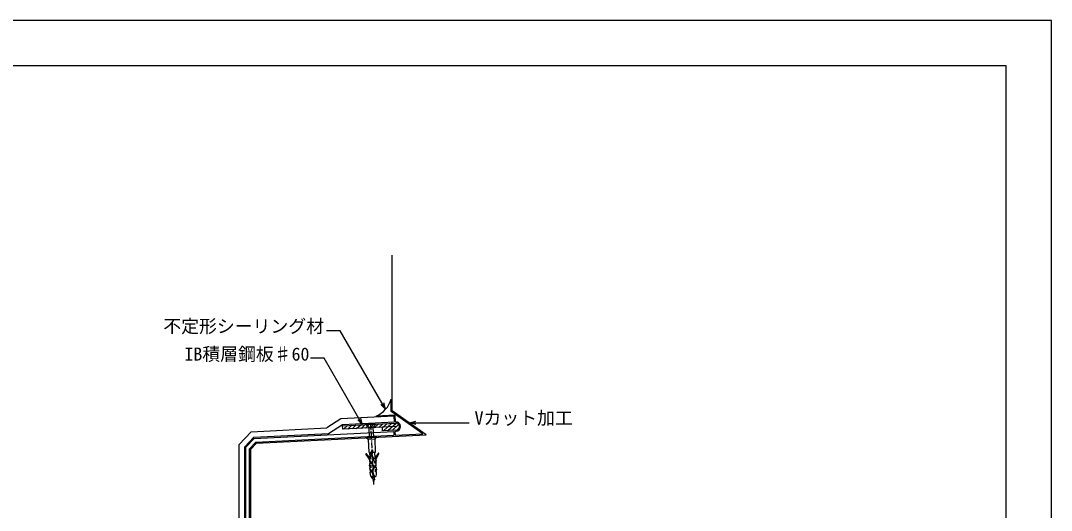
# Model space of a CAD drawing. Units: millimetres on the paper, with parts at other scales. Extents: x -210 to 1470, y -148 to 1040.
# Drawn here: x 561 to 1470, y 607 to 1040 of the extents above; entities that cross this region are included whole.
import ezdxf
from ezdxf.enums import TextEntityAlignment as Align

# ---------------------------------------------------------------- set-up
doc = ezdxf.new("R2010")
doc.units = ezdxf.units.MM
doc.linetypes.add('CHAIN1', pattern=[8, 5, -1, 1, -1])
for name, color, linetype in [('0-1_IBｼｰﾄ', 7, 'Continuous'), ('0-3_シーリング(IBｼﾘｺｰﾝ)', 7, 'Continuous'), ('0-4_中心線', 1, 'CHAIN1'), ('0-6_図面枠', 7, 'Continuous'), ('0-7_寸法線', 7, 'Continuous'), ('0-8_文字', 5, 'Continuous'), ('0-B_緩衝フォーム', 7, 'Continuous'), ('0-D_躯体', 7, 'Continuous'), ('0-E_輪郭線', 2, 'Continuous'), ('0-F_部材(積層鋼板)', 4, 'Continuous'), ('1-0_部材(ﾋﾞｽ類)', 7, 'Continuous')]:
    doc.layers.add(name, color=color, linetype=linetype)
doc.styles.add('MS Gothic', font='')
doc.styles.get('MS Gothic').set_extended_font_data('MS Gothic')

msp = doc.modelspace()

# ---------------------------------------------------------------- linework, layer by layer
at = {"layer": '0-1_IBｼｰﾄ'}
for p, q in [((890.486, 685.214), (890.236, 690.208)), ((764.147, 676.561), (753.46, 665.327)), ((764.147, 676.561), (830.802, 679.894)), ((766.392, 671.667), (832.39, 674.967)), ((753.46, 255.721), (753.46, 665.327)), ((766.392, 671.667), (758.46, 663.329)), ((758.46, 253.901), (758.46, 663.329))]:
    msp.add_line(p, q, dxfattribs=at)
for points in [[(890.236, 690.208), (843.122, 687.852), (830.802, 679.894)], [(832.39, 674.967), (844.71, 682.925), (890.486, 685.214)]]:
    msp.add_lwpolyline(points, dxfattribs=at)
at = {"layer": '0-3_シーリング(IBｼﾘｺｰﾝ)'}
for p, q in [((891.185, 691.257), (874.271, 690.411)), ((891.485, 685.264), (891.185, 691.257)), ((890.902, 676.891), (891.901, 676.941)), ((890.902, 676.891), (891.069, 673.562)), ((891.069, 673.562), (915.607, 674.789))]:
    msp.add_line(p, q, dxfattribs=at)
msp.add_lwpolyline([(915.607, 674.789), (887.607, 694.395), (887.607, 705.405)], dxfattribs=at)
for centre, radius, start, end in [((865.634, 711.52), 22.808, 292.25187, 344.449), ((891.693, 681.103), 4.167, 272.86241, 92.86241)]:
    msp.add_arc(centre, radius, start, end, dxfattribs=at)
at = {"layer": '0-4_中心線'}
msp.add_line((872.387, 630.012), (869.679, 684.174), dxfattribs=at)
at = {"layer": '0-6_図面枠'}
msp.add_lwpolyline([(1470, -148.5), (1470, 1039.5), (-210, 1039.5), (-210, -148.5)], close=True, dxfattribs=at)
at = {"layer": '0-7_寸法線'}
for p, q in [((842.596, 765.784), (830.596, 765.784)), ((882.676, 696.363), (842.596, 765.784)), ((828.533, 741.462), (816.533, 741.462)), ((862.396, 682.808), (828.533, 741.462)), ((903.588, 684.426), (944.363, 684.426)), ((944.363, 684.426), (956.363, 684.426))]:
    msp.add_line(p, q, dxfattribs=at)
for points in [[(878.434, 700.605), (882.676, 696.363), (881.123, 702.158)], [(858.154, 687.051), (862.396, 682.808), (860.843, 688.604)], [(909.383, 682.873), (903.588, 684.426), (909.383, 685.979)]]:
    msp.add_lwpolyline(points, dxfattribs=at)
at = {"layer": '0-B_緩衝フォーム'}
for p, q in [((766.841, 670.688), (889.903, 676.841)), ((768.338, 667.426), (890.07, 673.512)), ((889.903, 676.841), (890.07, 673.512)), ((766.841, 670.688), (759.46, 662.929)), ((768.338, 667.426), (762.794, 661.597)), ((759.46, 197.28), (759.46, 662.929)), ((762.794, 193.947), (762.794, 661.597))]:
    msp.add_line(p, q, dxfattribs=at)
at = {"layer": '0-D_躯体'}
for p, q in [((888.607, 694.916), (888.607, 832.438)), ((918.569, 673.936), (888.607, 694.916)), ((768.787, 666.447), (918.569, 673.936)), ((768.787, 666.447), (763.794, 661.197)), ((763.794, 501.947), (763.794, 661.197))]:
    msp.add_line(p, q, dxfattribs=at)
at = {"layer": '0-E_輪郭線'}
msp.add_lwpolyline([(1430, 999.5), (-170, 999.5), (-170, -108.5), (1430, -108.5)], close=True, dxfattribs=at)
at = {"layer": '0-F_部材(積層鋼板)'}
for p, q in [((844.777, 681.575), (845.182, 681.948)), ((845.446, 678.79), (849.081, 682.143)), ((849.345, 678.985), (852.981, 682.338)), ((853.244, 679.18), (856.88, 682.533)), ((857.144, 679.375), (860.779, 682.728)), ((861.043, 679.57), (864.679, 682.923)), ((864.942, 679.765), (868.578, 683.118)), ((872.741, 680.155), (876.377, 683.507)), ((876.64, 680.35), (880.276, 683.702)), ((879.902, 679.957), (884.175, 683.897)), ((880.803, 677.388), (888.075, 684.092)), ((884.703, 677.583), (891.934, 684.25)), ((888.602, 677.778), (894.235, 682.972)), ((892.629, 678.09), (894.62, 679.926))]:
    msp.add_line(p, q, dxfattribs=at)
at = {"layer": '0-F_部材(積層鋼板)', "color": 7}
for points in [[(891.693, 681.103), (844.918, 678.764), (844.76, 681.927), (891.535, 684.265)], [(891.851, 677.94), (880.032, 677.349), (879.874, 680.512)]]:
    msp.add_lwpolyline(points, dxfattribs=at)
at = {"layer": '0-F_部材(積層鋼板)'}
msp.add_lwpolyline([(868.842, 679.96), (869.843, 680.884), (872.477, 683.313)], dxfattribs=at)
at = {"layer": '0-F_部材(積層鋼板)', "color": 7}
msp.add_arc((891.693, 681.103), 3.167, 272.86241, 92.86241, dxfattribs=at)
at = {"layer": '1-0_部材(ﾋﾞｽ類)'}
for p, q in [((865.234, 682.95), (874.223, 683.4)), ((871.538, 680.432), (868.202, 680.265)), ((868.613, 672.04), (868.223, 679.852)), ((871.558, 680.018), (871.949, 672.207)), ((865.82, 671.298), (874.803, 671.748)), ((873.383, 670.16), (867.391, 669.86)), ((870.573, 657.99), (870.075, 656.54)), ((870.614, 658.007), (870.107, 656.53)), ((870.142, 655.675), (871.634, 652.838)), ((870.171, 655.691), (871.663, 652.854)), ((870.584, 659.094), (870.623, 658.304)), ((870.616, 659.115), (870.656, 658.306)), ((870.703, 656.325), (871.202, 657.779)), ((872.137, 653.109), (870.724, 655.995)), ((870.735, 656.314), (871.242, 657.792)), ((872.167, 653.124), (870.754, 656.009)), ((871.286, 658.337), (871.246, 659.146)), ((871.319, 658.339), (871.28, 659.129)), ((869.033, 653.433), (868.823, 653.682)), ((871.663, 652.38), (870.457, 649.118)), ((871.694, 652.369), (870.488, 649.106)), ((870.509, 648.239), (872.039, 645.247)), ((870.538, 648.254), (872.068, 645.263)), ((870.978, 648.923), (872.189, 652.154)), ((872.6, 645.598), (871.004, 648.536)), ((871.009, 648.911), (872.22, 652.142)), ((872.634, 645.606), (871.033, 648.551)), ((873.387, 653.651), (873.572, 653.919)), ((872.915, 637.212), (870.241, 636.126)), ((873.201, 637.226), (870.246, 636.026)), ((872.03, 644.677), (870.63, 641.681)), ((872.059, 644.661), (870.661, 641.667)), ((870.688, 640.532), (871.481, 639.203)), ((870.717, 640.549), (871.51, 639.22)), ((870.737, 637.103), (870.839, 636.787)), ((871.227, 641.417), (872.663, 644.461)), ((871.257, 641.403), (872.693, 644.447)), ((872.054, 639.564), (871.262, 640.843)), ((872.083, 639.582), (871.29, 640.861)), ((871.621, 638.852), (871.588, 638.85)), ((871.588, 638.85), (871.693, 637.151)), ((872.3, 638.886), (872.267, 638.884)), ((872.365, 637.184), (872.3, 638.886)), ((873.115, 634.442), (871.505, 633.789)), ((873.12, 634.342), (871.51, 633.689)), ((872.784, 634.741), (871.727, 634.034)), ((872.654, 634.136), (871.876, 633.569))]:
    msp.add_line(p, q, dxfattribs=at)
for points in [[(867.895, 680.543), (865.234, 682.95), (865.219, 683.25), (874.208, 683.699), (874.223, 683.4), (871.816, 680.739)], [(873.421, 670.22), (874.803, 671.748), (874.773, 672.348), (865.79, 671.899), (865.82, 671.298), (867.347, 669.916)], [(867.413, 669.778), (867.979, 658.455), (867.997, 658.456), (868.069, 658.424), (868.14, 658.428), (868.213, 658.396), (868.423, 658.36)], [(873.502, 658.614), (873.708, 658.67), (873.777, 658.709), (873.848, 658.713), (873.918, 658.752), (873.935, 658.753), (873.369, 670.076)], [(865.31, 656.443), (868.264, 652.387), (868.433, 650.794), (869.498, 650.847), (869.609, 648.628), (868.455, 648.57), (868.625, 646.959), (869.637, 647.009), (869.676, 644.804), (868.646, 644.753), (868.815, 643.141), (869.685, 643.185), (869.725, 640.962), (868.838, 640.917), (869.052, 638.785), (869.782, 637.055), (874.276, 637.28), (874.829, 639.074), (874.83, 641.217), (873.942, 641.173), (873.76, 643.388), (874.63, 643.432), (874.638, 645.052), (873.609, 645.001), (873.427, 647.199), (874.44, 647.249), (874.448, 648.87), (873.293, 648.812), (873.182, 651.031), (874.248, 651.085), (874.257, 652.687), (876.792, 657.017)], [(868.598, 658.166), (868.823, 653.682), (866.005, 657.011)], [(870.62, 658.375), (869.126, 658.3), (869.418, 652.445), (869.152, 652.432), (869.114, 653.184)], [(871.316, 658.41), (872.81, 658.484), (873.102, 652.629), (873.369, 652.643), (873.331, 653.395)], [(876.043, 657.513), (873.572, 653.919), (873.348, 658.403)], [(868.433, 650.794), (868.445, 650.545), (868.785, 649.797), (868.881, 648.591)], [(869.125, 644.777), (869.047, 645.983), (868.634, 646.763), (868.625, 646.959)], [(874.248, 651.085), (874.26, 650.836), (873.997, 650.057), (874.021, 648.848)], [(874.159, 645.028), (874.116, 646.236), (874.449, 647.054), (874.44, 647.249)], [(868.815, 643.141), (868.824, 642.964), (869.31, 642.151), (869.388, 640.945)], [(871.244, 637.128), (870.839, 636.787), (870.241, 636.126), (870.246, 636.026), (871.184, 635.719), (871.727, 634.034), (871.505, 633.789), (871.51, 633.689), (871.876, 633.569), (872.27, 632.348), (872.654, 634.136), (873.12, 634.342), (873.115, 634.442), (872.784, 634.741), (873.32, 637.232), (871.184, 635.719)], [(871.706, 637.151), (871.657, 638.127), (872.303, 638.16), (872.352, 637.184)], [(874.63, 643.432), (874.639, 643.254), (874.237, 642.398), (874.28, 641.189)]]:
    msp.add_lwpolyline(points, dxfattribs=at)
for centre, radius, start, end in [((867.224, 679.802), 1, 2.86241, 47.86241), ((872.557, 680.068), 1, 137.86241, 182.86241), ((867.213, 669.768), 0.2, 2.86241, 47.86241), ((873.569, 670.086), 0.2, 137.86241, 182.86241), ((865.662, 656.721), 0.449, 40.24423, 218.25277), ((868.392, 658.155), 0.207, 2.86241, 81.23759), ((871.111, 656.185), 1.095, 161.077, 207.73511), ((871.111, 656.185), 1.062, 161.03428, 207.73511), ((870.902, 659.699), 0.683, 303.50684, 242.21797), ((870.902, 659.699), 0.65, 301.85482, 243.86999), ((869.861, 658.266), 0.763, 338.83753, 2.86241), ((869.861, 658.266), 0.796, 341.05564, 2.86241), ((871.111, 656.185), 0.431, 161.06377, 206.09906), ((871.111, 656.185), 0.398, 161.05564, 206.09906), ((869.861, 658.266), 1.427, 340.05315, 2.86241), ((869.861, 658.266), 1.46, 341.05564, 2.86241), ((873.554, 658.413), 0.207, 104.48722, 182.86241), ((876.413, 657.258), 0.449, 327.47204, 145.48058), ((868.615, 653.159), 0.5, 2.86241, 33.28954), ((871.483, 648.738), 1.095, 159.70282, 207.08435), ((871.483, 648.738), 1.062, 159.70282, 207.08435), ((871.412, 648.757), 0.465, 159.14053, 208.52974), ((871.412, 648.757), 0.431, 159.14053, 208.52974), ((871.134, 652.576), 0.564, 339.70282, 27.73511), ((871.134, 652.576), 0.597, 339.70282, 27.73511), ((871.07, 652.573), 1.194, 339.45059, 26.6911), ((871.07, 652.573), 1.228, 339.45059, 26.6911), ((871.583, 644.971), 1.194, 334.72166, 31.65035), ((871.583, 644.971), 1.228, 334.72189, 31.13739), ((873.831, 653.42), 0.5, 152.43527, 182.86241), ((871.743, 641.161), 1.228, 154.96139, 210.81397), ((871.743, 641.161), 1.194, 154.96139, 210.81397), ((871.767, 641.162), 0.597, 154.73897, 212.28172), ((871.767, 641.162), 0.564, 154.73897, 212.2935), ((870.826, 638.812), 0.763, 2.86241, 30.81397), ((870.826, 638.812), 0.796, 2.86241, 30.81397), ((871.548, 644.969), 0.564, 328.76326, 29.52279), ((870.842, 638.813), 1.427, 2.86241, 31.77438), ((871.548, 644.969), 0.597, 328.93806, 29.45408), ((870.842, 638.813), 1.46, 2.86241, 31.77439)]:
    msp.add_arc(centre, radius, start, end, dxfattribs=at)

# ---------------------------------------------------------------- texts
at = {"layer": '0-8_文字', "color": 7, "style": 'MS Gothic'}
for s, p in [('不定形シーリング材', (686.624, 760.484)), ('IB積層鋼板♯60', (705.333, 735.918)), ('Vカット加工', (961.209, 679.491))]:
    msp.add_text(s, height=11.55, dxfattribs=at).set_placement(p, align=Align.BOTTOM_LEFT)

doc.saveas('drawing.dxf')
